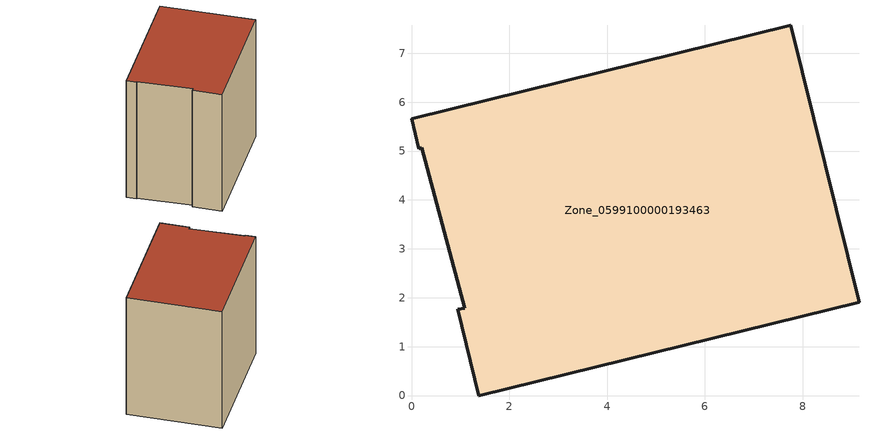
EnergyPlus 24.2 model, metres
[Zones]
Zone_0599100000193463
 floor ground (C_G): 1.09,1.78 0.21,5.06 0.15,5.05 0,5.66 7.76,7.57 9.15,1.91 1.38,0 0.95,1.77 z0
 wall outside (C_F): 1.38,0 9.15,1.91 7.76,7.57 0,5.66 0.15,5.05 0.21,5.06 1.09,1.78 0.95,1.77 1.38,0 z0:8.31
 roof outside (C_R): 0.21,5.06 1.09,1.78 0.95,1.77 1.38,0 9.15,1.91 7.76,7.57 0,5.66 0.15,5.05 z8.31
[BUILDING]
Pand.0599100000193463: North Axis=0; Terrain=City; Loads Convergence Tolerance Value=0.04; Temperature Convergence Tolerance Value=0.4; Solar Distribution=FullExterior; Maximum Number of Warmup Days=25; Minimum Number of Warmup Days=1
[Site:Location]
Rotterdam.The.Hague.AP_ZH_NLD Design_Conditions: Latitude=51.96; Longitude=4.45; Time Zone=1; Elevation=-4.5
[SITE:GROUNDTEMPERATURE:BUILDINGSURFACE]
18, 18, 18, 18, 18, 18, 18, 18, 18, 18, 18, 18
[MATERIAL] Thermal Absorptance=0.9; Solar Absorptance=0.7; Visible Absorptance=0.7
Name | Roughness | Thickness | Conductivity | Density | Specific Heat
G.TI.1946-1964 | MediumSmooth | 0.15 | 1 | 540 | 1210
F.TI.1946-1964 | Rough | 0.3 | 0.857143 | 1920 | 840
R.TI.1946-1964 | MediumRough | 0.2 | 0.277778 | 1500 | 1000
[CONSTRUCTION]
C_G: G.TI.1946-1964
C_F: F.TI.1946-1964
C_R: R.TI.1946-1964
[ZONE]
Zone_0599100000193463: Type=1; Multiplier=1; Ceiling Height=Autocalculate; Volume=Autocalculate; Floor Area=autocalculate; Part of Total Floor Area=Yes
[ZONEINFILTRATION:DESIGNFLOWRATE]
Infil_Zone_0599100000193463: Zone or ZoneList or Space or SpaceList=Zone_0599100000193463; Schedule=AlwaysOn; Design Flow Rate Calculation Method=Flow/Area; Flow Rate per Floor Area=0.003; Constant Term Coefficient=1; Temperature Term Coefficient=0; Velocity Term Coefficient=0; Velocity Squared Term Coefficient=0
[HVACTEMPLATE:ZONE:IDEALLOADSAIRSYSTEM]
Zone_0599100000193463: Maximum Heating Supply Air Temperature=50; Minimum Cooling Supply Air Temperature=13; Maximum Heating Supply Air Humidity Ratio=0.0156; Minimum Cooling Supply Air Humidity Ratio=0.0077; Heating Limit=NoLimit; Cooling Limit=NoLimit; Dehumidification Control Type=ConstantSensibleHeatRatio; Cooling Sensible Heat Ratio=0.7; Dehumidification Setpoint=60; Humidification Control Type=None; Humidification Setpoint=30; Outdoor Air Method=None; Outdoor Air Flow Rate per Person=0.00944; Outdoor Air Flow Rate per Zone Floor Area=0; Outdoor Air Flow Rate per Zone=0; Demand Controlled Ventilation Type=None; Outdoor Air Economizer Type=NoEconomizer; Heat Recovery Type=None; Sensible Heat Recovery Effectiveness=0.7; Latent Heat Recovery Effectiveness=0.65
[ZONECONTROL:THERMOSTAT]
ThermostatControl_Zone_0599100000193463: Zone or ZoneList=Zone_0599100000193463; Control Type Schedule=DualSetpointControlType; Control 1=Thermostat_Zone_0599100000193463; Temperature Difference Between Cutout And Setpoint=0
[THERMOSTATSETPOINT:DUALSETPOINT]
Thermostat_Zone_0599100000193463: Heating Setpoint Temperature Schedule=HeatingSetpoint_Zone_0599100000193463; Cooling Setpoint Temperature Schedule=CoolingSetpoint_Zone_0599100000193463
[SCHEDULE:COMPACT]
HeatingSetpoint_Zone_0599100000193463: Through: 12/31, For: AllDays, Until: 24:00, 21
CoolingSetpoint_Zone_0599100000193463: Through: 12/31, For: AllDays, Until: 24:00, 24
DualSetpointControlType: Through: 12/31, For: AllDays, Until: 24:00, 4
AlwaysOn: Through: 12/31, For: AllDays, Until: 24:00, 1
